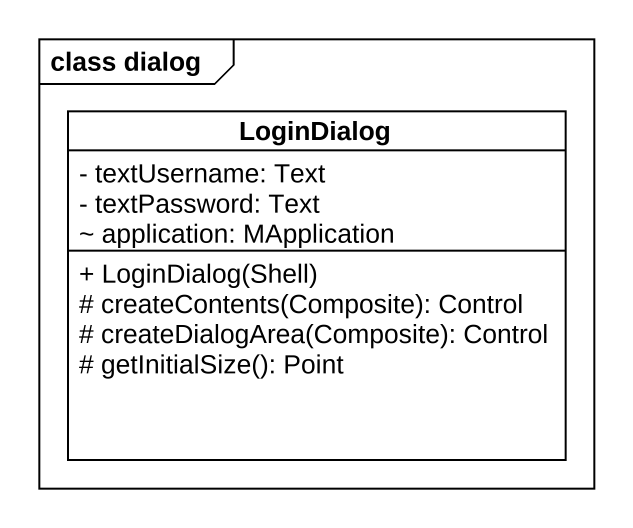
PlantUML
@startuml
mainframe class dialog
hide circle
hide empty members
skinparam classAttributeIconSize 0
class LoginDialog {
  - textUsername: Text
  - textPassword: Text
  ~ application: MApplication
  + LoginDialog(Shell)
  # createContents(Composite): Control
  # createDialogArea(Composite): Control
  # getInitialSize(): Point
}
@enduml
